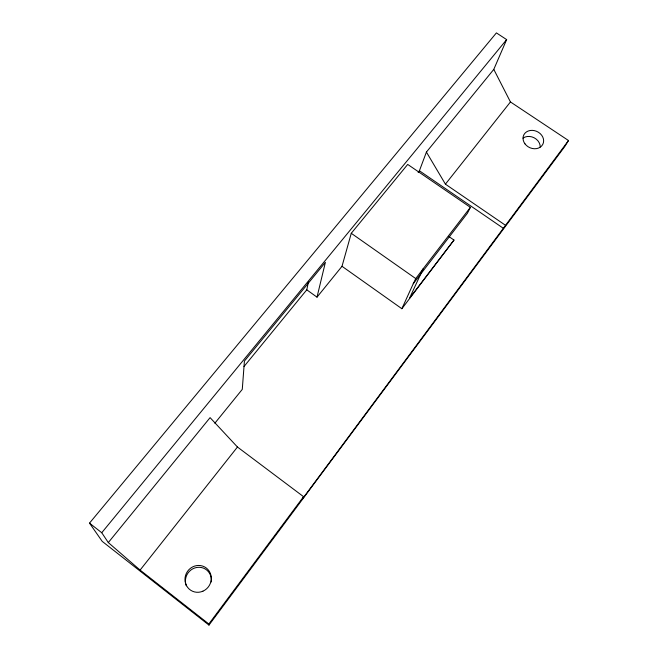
<?xml version="1.0" encoding="UTF-8"?>
<svg xmlns="http://www.w3.org/2000/svg" width="658" height="658" viewBox="0 0 658 658"><rect width="100%" height="100%" fill="white"/><g stroke="black" fill="none" stroke-linecap="round" stroke-linejoin="round"><path stroke-width="0.99" d="M244.011 366.514L306.776 289.816L308.438 281.961M306.776 289.816L317.008 297.153L325.381 262.361L244.422 361.061L242.276 389.371L214.853 423.209M342.012 266.293L351.265 233.302L407.705 164.418L470.388 207.344L467.41 213.25L413.24 283.771L401.874 308.717L342.012 266.293L317.008 297.153M418.126 172.363L419.409 170.776L426.417 152.08L493.788 69.386L506.644 39.612L496.403 32.9L89.504 523.135L102.22 541.378L208.973 625.1L564.819 146.471L568.496 140.524L510.452 101.949L493.788 69.386M208.973 625.1L208.849 623.998L140.096 570.083L108.307 542.57L210.083 417.633L237.456 447.021L303.56 496.683L302.919 498.262L568.496 140.524M470.388 207.344L423.184 268.735L409.49 298.296L453.995 240.063L448.953 236.576M413.24 283.771L415.749 278.589L423.184 268.735M453.995 240.063L401.874 308.717M208.849 623.998L303.56 496.683M140.096 570.083L237.456 447.021M505.459 225.266L445.417 184.158L510.452 101.949M108.307 542.57L101.751 532.725L506.644 39.612M419.409 170.776L503.567 228.449M351.265 233.302L415.749 278.589M89.504 523.135L101.751 532.725M426.417 152.08L445.417 184.158M523.052 138.09A10.495 8.784 25.3 0 1 534.197 137.81A10.495 8.784 25.3 0 1 540.218 147.022M186.272 585.793A13.423 12.831 -58.8 0 1 196.972 567.426A13.423 12.831 -58.8 0 1 211.243 581.976M202.919 591.18A13.588 12.996 -58.5 0 0 206.357 568.068A13.588 12.996 -58.5 0 0 185.12 577.387A13.588 12.996 -58.5 0 0 202.919 591.18M525.01 143.896A10.602 8.85 25.3 0 0 542.76 144.415A10.602 8.85 25.3 0 0 532.24 130.366A10.602 8.85 25.3 0 0 525.01 143.896"/></g></svg>
